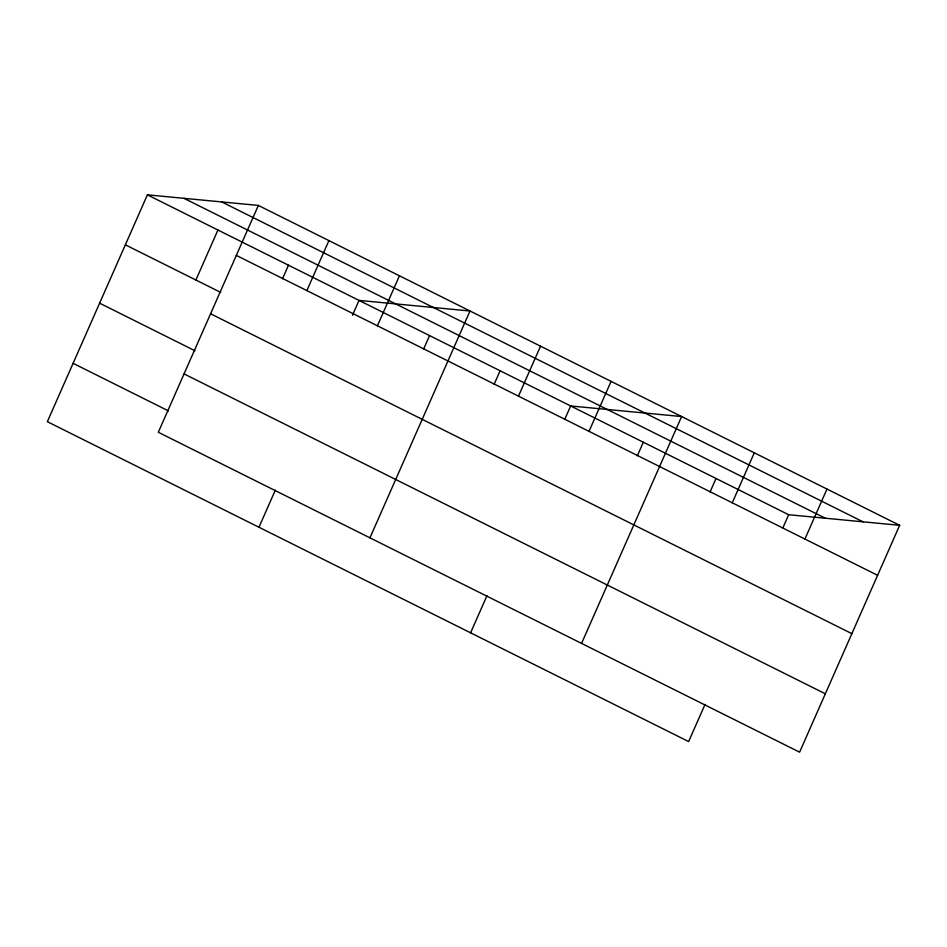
<?xml version="1.0" encoding="UTF-8"?>
<svg xmlns="http://www.w3.org/2000/svg" width="947" height="947" viewBox="0 0 947 947"><rect width="100%" height="100%" fill="white"/><g stroke="black" fill="none" stroke-linecap="round" stroke-linejoin="round"><path stroke-width="1.42" d="M258.365 205.428L158.315 432.27L799.599 752.167L899.65 525.313L258.365 205.428L147.401 194.833L47.35 421.687L688.635 741.572L705.018 704.438M195.899 280.016L217.94 230.026M282.526 278.726L288.48 265.219M306.864 290.599L328.905 240.609M258.969 527.242L275.352 490.108M352.473 315.268L359.02 300.4L469.996 310.995L369.946 537.837M377.403 325.792L399.445 275.802M423.605 349.1L429.559 335.593M494.145 384.293L500.099 370.774M518.483 396.166L540.536 346.176M470.6 632.809L486.971 595.675M564.684 419.474L570.65 405.967L681.615 416.55L581.565 643.404M589.022 431.347L611.075 381.369M637.367 455.732L643.321 442.225M710.049 491.99L716.003 478.472M732.244 502.798L754.297 452.808M782.719 528.237L788.685 514.73L899.65 525.313M804.926 539.044L826.968 489.066M221.752 201.936L863.025 521.821M184.014 198.337L825.299 518.222M147.401 194.833L788.685 514.73M236.324 255.406L877.609 575.303M125.359 244.823L220.71 292.398M210.577 313.777L851.862 633.661M99.613 303.182L194.975 350.757M184.061 373.911L825.346 693.796M73.097 363.317L168.448 410.891"/></g></svg>
